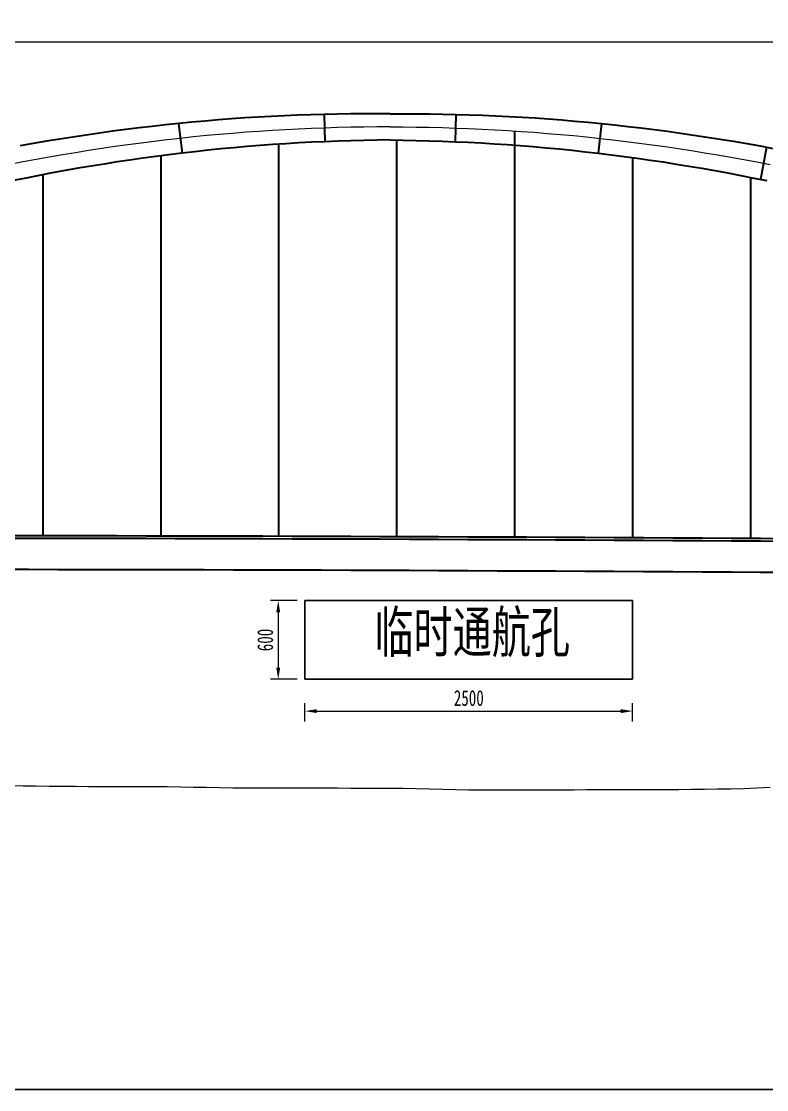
# Model space of a CAD drawing. Extents: x 1767995 to 4174245, y 542814 to 862564.
# Drawn here: x 3957203 to 4014073, y 542814 to 624309 of the extents above; entities that cross this region are included whole.
import ezdxf

# ---------------------------------------------------------------- set-up
doc = ezdxf.new("R2010")
doc.units = 0
doc.header["$LTSCALE"] = 3500
doc.layers.get('Defpoints').update_dxf_attribs({"color": 8})
for name, color, linetype, lineweight in [('1粗实线', 1, 'Continuous', 30), ('5文本', 7, 'Continuous', 15), ('文字', 7, 'Continuous', 15), ('标注', 3, 'Continuous', 18), ('桥 构造粗实', 1, 'Continuous', 30), ('细实线', 7, 'Continuous', 15)]:
    doc.layers.add(name, color=color, linetype=linetype, lineweight=lineweight)
doc.styles.add('wlx0.7', font='仿宋_GB2312.TTF', dxfattribs={"width": 0.7})
doc.styles.add('图内文字', font='仿宋_GB2312.TTF', dxfattribs={"width": 0.7})
doc.dimstyles.new('600', dxfattribs={"dimscale": 600, "dimtxt": 2, "dimasz": 1.5, "dimexe": 1, "dimexo": 1, "dimgap": 0.65, "dimtad": 1, "dimdec": 0, "dimlfac": 0.1, "dimzin": 0, "dimdsep": 46, "dimtxsty": 'wlx0.7', "dimcen": 0, "dimclrd": 7, "dimclre": 7, "dimclrt": 7, "dimadec": 0, "dimazin": 0, "dimtfac": 1, "dimtdec": 0, "dimtmove": 1, "dimatfit": 3, "dimfxl": 1, "dimtolj": 1, "dimtzin": 0, "dimlwd": 13, "dimlwe": 13, "dimarcsym": 1})

# ---------------------------------------------------------------- blocks, each defined once
blk = doc.blocks.new('gdfgdfg')
at = {"layer": '细实线'}
for p, q in [((242782, 21145), (243782, 21127)), ((243782, 21127), (244782, 21108)), ((244782, 21108), (245782, 21097)), ((245782, 21097), (246782, 21089)), ((246782, 21089), (247782, 21081)), ((247782, 21081), (248782, 21073)), ((248782, 21073), (249782, 21075)), ((249782, 21075), (250782, 21077)), ((250782, 21077), (251782, 21074)), ((251782, 21074), (252782, 21071)), ((252782, 21071), (253782, 21069)), ((253782, 21069), (254782, 21058)), ((254782, 21058), (255782, 21033)), ((255782, 21033), (256782, 21017)), ((256782, 21017), (257782, 21003)), ((257782, 21003), (258782, 20989)), ((258782, 20989), (259782, 20975)), ((259782, 20975), (260782, 20969)), ((260782, 20969), (261782, 20965)), ((261782, 20965), (262782, 20960)), ((262782, 20960), (263782, 20956)), ((263782, 20956), (264782, 20958)), ((264782, 20958), (265782, 20966)), ((265782, 20966), (266782, 20961)), ((266782, 20961), (267782, 20955)), ((267782, 20955), (268782, 20948)), ((268782, 20948), (269782, 20942)), ((269782, 20942), (270782, 20936)), ((270782, 20936), (271782, 20941)), ((271782, 20941), (272782, 20932)), ((272782, 20932), (273782, 20906)), ((273782, 20906), (274782, 20880)), ((274782, 20880), (275782, 20855)), ((275782, 20855), (276782, 20831)), ((276782, 20831), (277782, 20822)), ((277782, 20822), (278782, 20818)), ((278782, 20818), (279782, 20814)), ((279782, 20814), (280782, 20810)), ((280782, 20810), (281782, 20806)), ((281782, 20806), (282782, 20810)), ((282782, 20810), (283782, 20817)), ((283782, 20817), (284782, 20820)), ((284782, 20820), (285782, 20822)), ((285782, 20822), (286782, 20825)), ((286782, 20825), (287782, 20828)), ((287782, 20828), (288782, 20828)), ((288782, 20828), (289782, 20828)), ((289782, 20828), (290782, 20828)), ((290782, 20828), (291782, 20829)), ((291782, 20829), (292782, 20829)), ((292782, 20829), (293782, 20836)), ((293782, 20836), (294782, 20850)), ((294782, 20850), (295782, 20863)), ((295782, 20863), (296782, 20876)), ((296782, 20876), (297782, 20889)), ((297782, 20889), (298782, 20902)), ((298782, 20902), (299782, 20970)), ((299782, 20970), (300782, 21019))]:
    blk.add_line(p, q, dxfattribs=at)
blk = doc.blocks.new('*D282')
at = {"color": 7, "linetype": 'Continuous', "lineweight": 13}
for p, q in [((3978846, 570904), (3978846, 572290)), ((4003846, 570904), (4003846, 572290)), ((3979746, 571690), (4002946, 571690))]:
    blk.add_line(p, q, dxfattribs=at)
at = {"color": 7}
for points in [[(3979746, 571840), (3979746, 571540), (3978846, 571690)], [(4002946, 571840), (4002946, 571540), (4003846, 571690)]]:
    blk.add_solid(points, dxfattribs=at)
at = {"layer": 'Defpoints', "color": 0}
for p in [(4003846, 571690), (3978846, 570304), (4003846, 570304)]:
    blk.add_point(p, dxfattribs=at)
at = {"color": 7, "insert": (3991346, 572680), "char_height": 1200, "attachment_point": 5, "style": 'wlx0.7'}
blk.add_mtext('\\A1;2500', dxfattribs=at)
blk = doc.blocks.new('*D283')
at = {"color": 7, "linetype": 'Continuous', "lineweight": 13}
for p, q in [((3978246, 580117), (3976204, 580117)), ((3976804, 579217), (3976804, 575017)), ((3978246, 574117), (3976204, 574117))]:
    blk.add_line(p, q, dxfattribs=at)
at = {"color": 7}
for points in [[(3976654, 579217), (3976954, 579217), (3976804, 580117)], [(3976654, 575017), (3976954, 575017), (3976804, 574117)]]:
    blk.add_solid(points, dxfattribs=at)
at = {"layer": 'Defpoints', "color": 0}
for p in [(3978846, 580117), (3976804, 574117), (3978846, 574117)]:
    blk.add_point(p, dxfattribs=at)
at = {"color": 7, "insert": (3975814, 577117), "char_height": 1200, "attachment_point": 5, "rotation": 90, "style": 'wlx0.7'}
blk.add_mtext('\\A1;600', dxfattribs=at)

msp = doc.modelspace()

# ---------------------------------------------------------------- linework, layer by layer
for p, q in [((3978845.6, 574116.5), (3978845.6, 580116.5)), ((3978845.6, 580116.5), (4003845.6, 580116.5)), ((4003845.6, 580116.5), (4003845.6, 574116.5)), ((3978845.6, 574116.5), (4003845.6, 574116.5))]:
    msp.add_line(p, q)
at = {"layer": '1粗实线'}
for points in [[(3883834, 584907.6, -0.0010736), (3910820.5, 585046.5), (3910835.1, 585046.6, -0.0032499), (4053829.4, 584546.1), (4053859.7, 584545.8, -0.0014157), (4087834, 584109.9, -0.0014134)], [(3883834, 584707.6, -0.0010736), (3910820.5, 584846.5), (3910835.1, 584846.6, -0.0032499), (4053829.4, 584346.1), (4053859.7, 584345.8, -0.0013324), (4085834, 583940.9, -0.0013324)], [(3883834, 582327.6, -0.0010736), (3910820.5, 582466.5), (3910835.1, 582466.6, -0.0032499), (4053829.4, 581966.1), (4053859.7, 581965.8, -0.0014157), (4087834, 581529.9)]]:
    msp.add_lwpolyline(points, format="xyb", dxfattribs=at)
at = {"layer": '5文本'}
msp.add_line((3692995, 622751.7, -0.3), (4174245, 622751.7, -0.3), dxfattribs=at)
at = {"layer": 'Defpoints', "elevation": -0.3}
msp.add_lwpolyline([(3692995, 862564.2), (4174245, 862564.2), (4174245, 542814.2), (3692995, 542814.2)], close=True, dxfattribs=at)
at = {"layer": '标注', "color": 8, "ltscale": 550}
for points in [[(3985334, 616259.4), (3984334, 616256), (3983334, 616245.7), (3982334, 616228.7), (3981334, 616204.8), (3980334, 616174), (3979334, 616136.5), (3978334, 616092.1), (3977334, 616040.8), (3976334, 615982.8), (3975334, 615917.9), (3974334, 615846.2), (3973334, 615767.6), (3972334, 615682.2), (3971334, 615590), (3970334, 615491), (3969334, 615385.1), (3968334, 615272.4), (3967334, 615152.9), (3966334, 615026.5), (3965334, 614893.3), (3964334, 614753.3), (3963334, 614606.4), (3962334, 614452.7), (3961334, 614292.2), (3960334, 614124.9), (3959334, 613950.7), (3958334, 613769.7), (3957334, 613581.9), (3956334, 613387.2)], [(3985334, 616259.4), (3986334, 616256), (3987334, 616245.7), (3988334, 616228.7), (3989334, 616204.8), (3990334, 616174), (3991334, 616136.5), (3992334, 616092.1), (3993334, 616040.8), (3994334, 615982.8), (3995334, 615917.9), (3996334, 615846.2), (3997334, 615767.6), (3998334, 615682.2), (3999334, 615590), (4000334, 615491), (4001334, 615385.1), (4002334, 615272.4), (4003334, 615152.9), (4004334, 615026.5), (4005334, 614893.3), (4006334, 614753.3), (4007334, 614606.4), (4008334, 614452.7), (4009334, 614292.2), (4010334, 614124.9), (4011334, 613950.7), (4012334, 613769.7), (4013334, 613581.9), (4014334, 613387.2)]]:
    msp.add_lwpolyline(points, dxfattribs=at)
at = {"layer": '桥 构造粗实'}
for p, q in [((3980301.9, 617217.2), (3980366.1, 615130.7)), ((3990366, 617217.2), (3990301.9, 615130.7)), ((3969206.3, 616518), (3969461.6, 614252.3)), ((4001461.7, 616518), (4001206.3, 614252.3)), ((3994834, 615950.3), (3994834, 584904)), ((3976834, 614935.1), (3976834, 584974.4)), ((3985834, 615253.3), (3985834, 584942.9)), ((4014072.7, 614710.9), (4013595.3, 612258.2)), ((3967834, 614050.1), (3967834, 584998.5)), ((4003834, 613917.3), (4003834, 584857.8)), ((3958834, 612606.3), (3958834, 585015.3)), ((4012834, 612411.4), (4012834, 584804.2))]:
    msp.add_line(p, q, dxfattribs=at)
for points in [[(3985334, 617259.4), (3984327.1, 617264.7), (3983320.1, 617263.2), (3982313, 617254.7), (3981305.7, 617239.4), (3980298.4, 617217.2), (3979290.9, 617188.1), (3978283.3, 617152.1), (3977275.6, 617109.2), (3976267.8, 617059.5), (3975259.9, 617002.9), (3974251.9, 616939.3), (3973243.7, 616868.9), (3972235.5, 616791.6), (3971227.1, 616707.4), (3970218.7, 616616.3), (3969210.1, 616518.4), (3968201.5, 616413.5), (3967192.7, 616301.7), (3966183.9, 616183.1), (3965174.9, 616057.5), (3964165.9, 615925), (3963156.8, 615785.7), (3962147.6, 615639.4), (3961138.2, 615486.3), (3960128.8, 615326.2), (3959119.4, 615159.3), (3958109.8, 614985.4), (3957100.1, 614804.7)], [(3985334, 617259.4), (3986340.9, 617264.7), (3987347.9, 617263.2), (3988355, 617254.7), (3989362.3, 617239.4), (3990369.6, 617217.2), (3991377.1, 617188.1), (3992384.7, 617152.1), (3993392.4, 617109.2), (3994400.2, 617059.5), (3995408.1, 617002.9), (3996416.1, 616939.3), (3997424.3, 616868.9), (3998432.5, 616791.6), (3999440.8, 616707.4), (4000449.3, 616616.3), (4001457.8, 616518.4), (4002466.5, 616413.5), (4003475.2, 616301.7), (4004484.1, 616183.1), (4005493, 616057.5), (4006502.1, 615925), (4007511.2, 615785.7), (4008520.4, 615639.4), (4009529.7, 615486.3), (4010539.1, 615326.2), (4011548.6, 615159.3), (4012558.2, 614985.4), (4013567.9, 614804.7), (4014577.6, 614617)], [(3985334, 615259.4), (3984340.9, 615247.3), (3983347.9, 615228.3), (3982355, 615202.6), (3981362.3, 615170.1), (3980369.6, 615130.9), (3979377.1, 615084.8), (3978384.7, 615032), (3977392.4, 614972.4), (3976400.2, 614906.1), (3975408.1, 614832.9), (3974416.1, 614753), (3973424.3, 614666.3), (3972432.5, 614572.8), (3971440.8, 614472.6), (3970449.3, 614365.6), (3969457.8, 614251.9), (3968466.5, 614131.3), (3967475.2, 614004), (3966484.1, 613870), (3965493, 613729.1), (3964502.1, 613581.5), (3963511.2, 613427.2), (3962520.4, 613266), (3961529.7, 613098.2), (3960539.1, 612923.5), (3959548.6, 612742.1), (3958558.2, 612553.9), (3957567.9, 612359), (3956577.6, 612157.3)], [(3985334, 615259.4), (3986327.1, 615247.3), (3987320.1, 615228.3), (3988313, 615202.6), (3989305.7, 615170.1), (3990298.4, 615130.9), (3991290.9, 615084.8), (3992283.3, 615032), (3993275.6, 614972.4), (3994267.8, 614906.1), (3995259.9, 614832.9), (3996251.9, 614753), (3997243.7, 614666.3), (3998235.5, 614572.8), (3999227.1, 614472.6), (4000218.7, 614365.6), (4001210.1, 614251.9), (4002201.5, 614131.3), (4003192.7, 614004), (4004183.9, 613870), (4005174.9, 613729.1), (4006165.9, 613581.5), (4007156.8, 613427.2), (4008147.6, 613266), (4009138.2, 613098.2), (4010128.8, 612923.5), (4011119.4, 612742.1), (4012109.8, 612553.9), (4013100.1, 612359), (4014090.4, 612157.3)]]:
    msp.add_lwpolyline(points, dxfattribs=at)

# ---------------------------------------------------------------- block references
at = {"layer": '文字'}
msp.add_blockref('gdfgdfg', (3713552.5, 544874.9), dxfattribs=at)

# ---------------------------------------------------------------- texts
at = {"layer": '5文本', "insert": (3984142.8, 579285.8), "char_height": 3125, "attachment_point": 1, "style": '图内文字'}
msp.add_mtext('临时通航孔', dxfattribs=at)

# ---------------------------------------------------------------- dimensions: what is measured, and where the dimension line sits
dim = msp.add_linear_dim(base=(3976804.5, 574116.5), p1=(3978845.6, 580116.5), p2=(3978845.6, 574116.5), angle=90, dimstyle='600')
dim.commit()
dim.dimension.update_dxf_attribs({"geometry": '*D283', "text_midpoint": (3975814.5, 577116.5)})
dim = msp.add_linear_dim(base=(4003845.6, 571690.1), p1=(3978845.6, 570303.7), p2=(4003845.6, 570303.7), dimstyle='600')
dim.commit()
dim.dimension.update_dxf_attribs({"geometry": '*D282', "text_midpoint": (3991345.6, 572680.1)})

doc.saveas('drawing.dxf')
